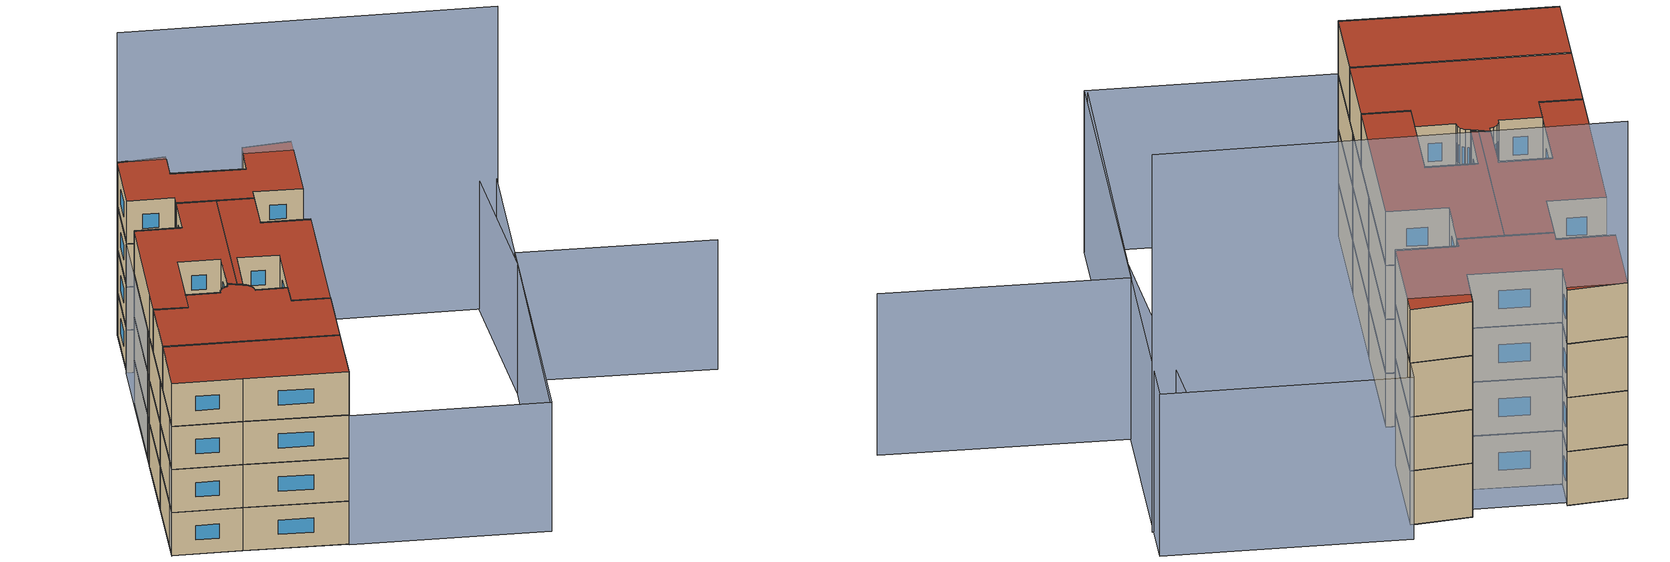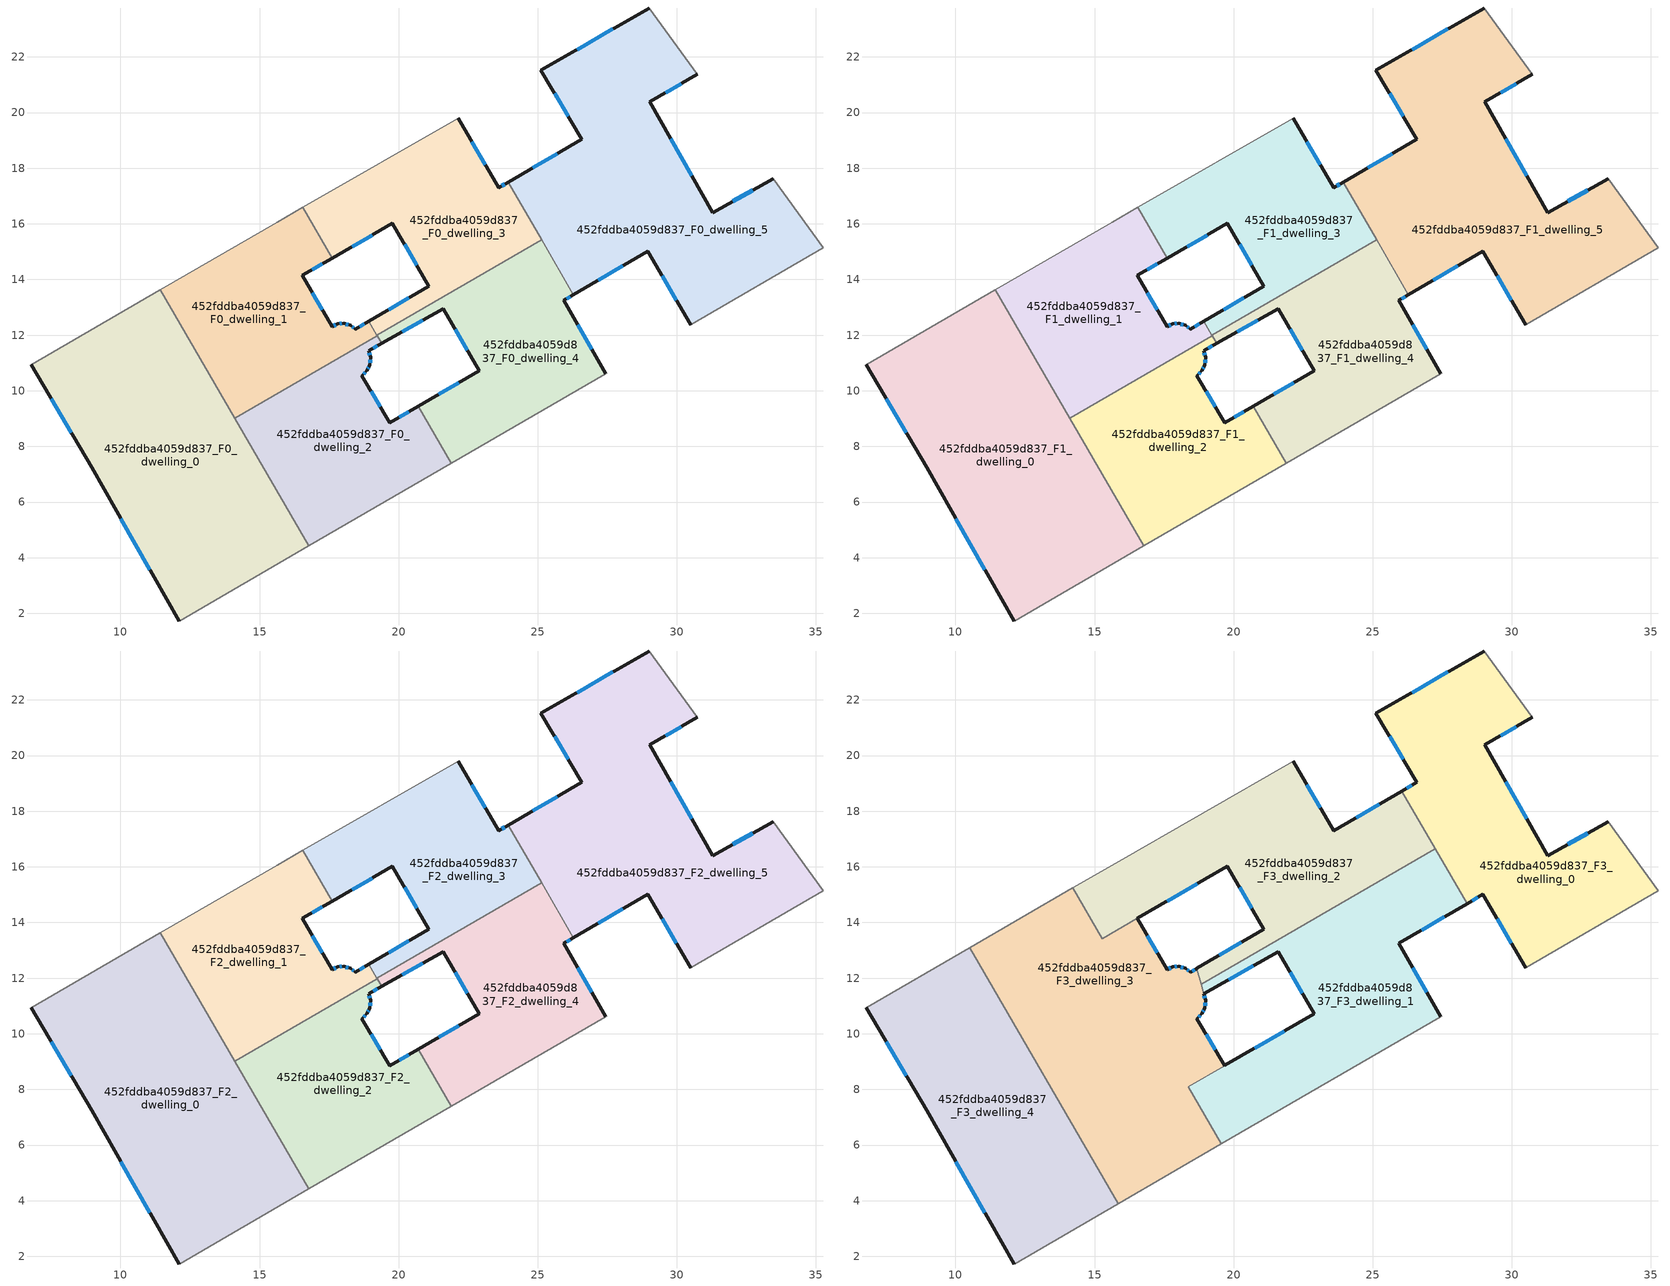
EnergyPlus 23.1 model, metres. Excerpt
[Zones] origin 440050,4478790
452fddba4059d837_F0_dwelling_0
 floor ground (EU_floor_Construction): 16.77,4.43 11.44,13.63 6.79,10.93 8.96,7.25 12.11,1.72 z0
 wall outside (EU_wall_Construction): 12.11,1.72 8.96,7.25 6.79,10.93 z0:3
 wall adiabatic (EU_wall_Construction): 16.77,4.43 12.11,1.72 / 6.79,10.93 11.44,13.63 z0:3
 wall to 452fddba4059d837_F0_dwelling_1 (EU_wall_Construction): 11.44,13.63 14.12,9.01 z0:3
 wall to 452fddba4059d837_F0_dwelling_2 (EU_wall_Construction): 14.12,9.01 16.77,4.43 z0:3
 window (EU_Window_Construction): 11.06,3.57 10.01,5.41 / 8.24,8.49 7.52,9.7 z1:2
452fddba4059d837_F0_dwelling_1
 floor ground (EU_floor_Construction): 19.23,11.98 18.93,12.5 18.44,12.21 18.27,12.35 18.03,12.42 17.81,12.41 17.61,12.3 16.53,14.14 17.61,14.77 16.56,16.59 15.63,16.06 11.44,13.63 14.12,9.01 z0
 wall outside (EU_wall_Construction): 17.61,14.77 16.53,14.14 17.61,12.3 17.81,12.41 18.03,12.42 18.27,12.35 18.44,12.21 18.93,12.5 z0:3
 wall adiabatic (EU_wall_Construction): 11.44,13.63 15.63,16.06 16.56,16.59 z0:3
 wall to 452fddba4059d837_F0_dwelling_3 (EU_wall_Construction): 16.56,16.59 17.61,14.77 / 18.93,12.5 19.22,12 z0:3
 wall to 452fddba4059d837_F0_dwelling_2 (EU_wall_Construction): 19.23,11.98 14.12,9.01 z0:3
 wall to 452fddba4059d837_F0_dwelling_4 (EU_wall_Construction): 19.22,12 19.23,11.98 z0:3
 window (EU_Window_Construction): 17.68,12.34 17.74,12.38 / 17.88,12.42 17.95,12.42 / 18.11,12.4 18.19,12.38 / 18.33,12.3 18.38,12.26 / 18.6,12.3 18.77,12.4 / 17.25,14.56 16.89,14.35 / 16.89,13.53 17.25,12.92 z1:2
452fddba4059d837_F0_dwelling_2
 floor ground (EU_floor_Construction): 21.89,7.39 20.7,9.44 19.68,8.86 18.68,10.54 18.85,10.72 18.96,10.92 18.99,11.2 18.93,11.44 19.39,11.7 19.23,11.98 14.12,9.01 16.77,4.43 z0
 wall outside (EU_wall_Construction): 19.39,11.7 18.93,11.44 18.99,11.2 18.96,10.92 18.85,10.72 18.68,10.54 19.68,8.86 20.7,9.44 z0:3
 wall to 452fddba4059d837_F0_dwelling_4 (EU_wall_Construction): 20.7,9.44 21.89,7.39 / 19.23,11.98 19.39,11.7 z0:3
 wall adiabatic (EU_wall_Construction): 21.89,7.39 16.77,4.43 z0:3
 window (EU_Window_Construction): 18.98,11.11 18.97,11.01 / 18.93,10.85 18.89,10.78 / 18.79,10.66 18.74,10.6 / 19.01,9.98 19.34,9.42 / 20.02,9.05 20.36,9.25 / 19.23,11.61 19.08,11.53 / 18.95,11.36 18.97,11.28 z1:2
452fddba4059d837_F0_dwelling_3
 floor ground (EU_floor_Construction): 25.14,15.42 23.94,17.5 23.59,17.29 22.14,19.79 16.56,16.59 17.61,14.77 19.78,16.01 21.09,13.76 18.93,12.5 19.22,12 z0
 wall outside (EU_wall_Construction): 18.93,12.5 21.09,13.76 19.78,16.01 17.61,14.77 / 22.14,19.79 23.59,17.29 23.94,17.5 z0:3
 wall to 452fddba4059d837_F0_dwelling_4 (EU_wall_Construction): 25.14,15.42 19.22,12 z0:3
 wall adiabatic (EU_wall_Construction): 16.56,16.59 22.14,19.79 z0:3
 wall to 452fddba4059d837_F0_dwelling_5 (EU_wall_Construction): 23.94,17.5 25.14,15.42 z0:3
 window (EU_Window_Construction): 19.65,12.92 20.37,13.34 / 20.65,14.52 20.22,15.26 / 19.05,15.6 18.34,15.18 / 22.62,18.96 23.11,18.13 / 23.71,17.36 23.82,17.43 z1:2
452fddba4059d837_F0_dwelling_4
 floor ground (EU_floor_Construction): 27.44,10.62 25.94,13.25 26.28,13.45 25.14,15.42 19.22,12 19.39,11.7 21.6,12.95 22.91,10.72 20.7,9.44 21.89,7.39 z0
 wall outside (EU_wall_Construction): 20.7,9.44 22.91,10.72 21.6,12.95 19.39,11.7 / 26.28,13.45 25.94,13.25 27.44,10.62 z0:3
 wall adiabatic (EU_wall_Construction): 27.44,10.62 21.89,7.39 z0:3
 wall to 452fddba4059d837_F0_dwelling_5 (EU_wall_Construction): 25.14,15.42 26.28,13.45 z0:3
 window (EU_Window_Construction): 21.44,9.87 22.17,10.29 / 22.47,11.46 22.04,12.2 / 20.86,12.53 20.13,12.12 / 26.17,13.38 26.05,13.31 / 26.44,12.37 26.94,11.49 z1:2
452fddba4059d837_F0_dwelling_5
 floor ground (EU_floor_Construction): 35.27,15.15 33.46,17.62 31.29,16.4 29.03,20.38 30.73,21.37 29,23.76 25.11,21.51 26.58,19.04 23.94,17.5 26.28,13.45 28.96,15.01 30.49,12.38 z0
 wall outside (EU_wall_Construction): 30.73,21.37 29.03,20.38 31.29,16.4 33.46,17.62 / 30.49,12.38 28.96,15.01 26.28,13.45 / 23.94,17.5 26.58,19.04 25.11,21.51 29,23.76 z0:3
 wall adiabatic (EU_wall_Construction): 33.46,17.62 35.27,15.15 30.49,12.38 / 29,23.76 30.73,21.37 z0:3
 window (EU_Window_Construction): 30.16,21.04 29.6,20.71 / 29.78,19.05 30.53,17.73 / 32.01,16.81 32.73,17.21 / 29.98,13.26 29.47,14.13 / 28.06,14.49 27.18,13.97 / 24.82,18.01 25.7,18.52 / 26.09,19.86 25.6,20.68 / 26.41,22.26 27.7,23.01 z1:2
452fddba4059d837_F1_dwelling_0
 floor to 452fddba4059d837_F0_dwelling_0 (EU_floor_Construction): 16.77,4.43 11.44,13.63 6.79,10.93 8.96,7.25 12.11,1.72 z3
 wall outside (EU_wall_Construction): 12.11,1.72 8.96,7.25 6.79,10.93 z3:6
 wall adiabatic (EU_wall_Construction): 16.77,4.43 12.11,1.72 / 6.79,10.93 11.44,13.63 z3:6
 wall to 452fddba4059d837_F1_dwelling_1 (EU_wall_Construction): 11.44,13.63 14.12,9.01 z3:6
 wall to 452fddba4059d837_F1_dwelling_2 (EU_wall_Construction): 14.12,9.01 16.77,4.43 z3:6
 window (EU_Window_Construction): 11.06,3.57 10.01,5.41 / 8.24,8.49 7.52,9.7 z4:5
452fddba4059d837_F1_dwelling_1
 floor to 452fddba4059d837_F0_dwelling_1 (EU_floor_Construction): 19.23,11.98 18.93,12.5 18.44,12.21 18.27,12.35 18.03,12.42 17.81,12.41 17.61,12.3 16.53,14.14 17.61,14.77 16.56,16.59 15.63,16.06 11.44,13.63 14.12,9.01 z3
 wall outside (EU_wall_Construction): 17.61,14.77 16.53,14.14 17.61,12.3 17.81,12.41 18.03,12.42 18.27,12.35 18.44,12.21 18.93,12.5 z3:6
 wall adiabatic (EU_wall_Construction): 11.44,13.63 15.63,16.06 16.56,16.59 z3:6
 wall to 452fddba4059d837_F1_dwelling_3 (EU_wall_Construction): 16.56,16.59 17.61,14.77 / 18.93,12.5 19.22,12 z3:6
 wall to 452fddba4059d837_F1_dwelling_2 (EU_wall_Construction): 19.23,11.98 14.12,9.01 z3:6
 wall to 452fddba4059d837_F1_dwelling_4 (EU_wall_Construction): 19.22,12 19.23,11.98 z3:6
 window (EU_Window_Construction): 17.68,12.34 17.74,12.38 / 17.88,12.42 17.95,12.42 / 18.11,12.4 18.19,12.38 / 18.33,12.3 18.38,12.26 / 18.6,12.3 18.77,12.4 / 17.25,14.56 16.89,14.35 / 16.89,13.53 17.25,12.92 z4:5
452fddba4059d837_F1_dwelling_2
 floor to 452fddba4059d837_F0_dwelling_2 (EU_floor_Construction): 21.89,7.39 20.7,9.44 19.68,8.86 18.68,10.54 18.85,10.72 18.96,10.92 18.99,11.2 18.93,11.44 19.39,11.7 19.23,11.98 14.12,9.01 16.77,4.43 z3
 wall outside (EU_wall_Construction): 19.39,11.7 18.93,11.44 18.99,11.2 18.96,10.92 18.85,10.72 18.68,10.54 19.68,8.86 20.7,9.44 z3:6
 wall to 452fddba4059d837_F1_dwelling_4 (EU_wall_Construction): 20.7,9.44 21.89,7.39 / 19.23,11.98 19.39,11.7 z3:6
 wall adiabatic (EU_wall_Construction): 21.89,7.39 16.77,4.43 z3:6
 window (EU_Window_Construction): 18.98,11.11 18.97,11.01 / 18.93,10.85 18.89,10.78 / 18.79,10.66 18.74,10.6 / 19.01,9.98 19.34,9.42 / 20.02,9.05 20.36,9.25 / 19.23,11.61 19.08,11.53 / 18.95,11.36 18.97,11.28 z4:5
452fddba4059d837_F1_dwelling_3
 floor to 452fddba4059d837_F0_dwelling_3 (EU_floor_Construction): 25.14,15.42 23.94,17.5 23.59,17.29 22.14,19.79 16.56,16.59 17.61,14.77 19.78,16.01 21.09,13.76 18.93,12.5 19.22,12 z3
 wall outside (EU_wall_Construction): 18.93,12.5 21.09,13.76 19.78,16.01 17.61,14.77 / 22.14,19.79 23.59,17.29 23.94,17.5 z3:6
 wall to 452fddba4059d837_F1_dwelling_4 (EU_wall_Construction): 25.14,15.42 19.22,12 z3:6
 wall adiabatic (EU_wall_Construction): 16.56,16.59 22.14,19.79 z3:6
 wall to 452fddba4059d837_F1_dwelling_5 (EU_wall_Construction): 23.94,17.5 25.14,15.42 z3:6
 window (EU_Window_Construction): 19.65,12.92 20.37,13.34 / 20.65,14.52 20.22,15.26 / 19.05,15.6 18.34,15.18 / 22.62,18.96 23.11,18.13 / 23.71,17.36 23.82,17.43 z4:5
452fddba4059d837_F1_dwelling_4
 floor to 452fddba4059d837_F0_dwelling_4 (EU_floor_Construction): 27.44,10.62 25.94,13.25 26.28,13.45 25.14,15.42 19.22,12 19.39,11.7 21.6,12.95 22.91,10.72 20.7,9.44 21.89,7.39 z3
 wall outside (EU_wall_Construction): 20.7,9.44 22.91,10.72 21.6,12.95 19.39,11.7 / 26.28,13.45 25.94,13.25 27.44,10.62 z3:6
 wall adiabatic (EU_wall_Construction): 27.44,10.62 21.89,7.39 z3:6
 wall to 452fddba4059d837_F1_dwelling_5 (EU_wall_Construction): 25.14,15.42 26.28,13.45 z3:6
 window (EU_Window_Construction): 21.44,9.87 22.17,10.29 / 22.47,11.46 22.04,12.2 / 20.86,12.53 20.13,12.12 / 26.17,13.38 26.05,13.31 / 26.44,12.37 26.94,11.49 z4:5
452fddba4059d837_F1_dwelling_5
 floor to 452fddba4059d837_F0_dwelling_5 (EU_floor_Construction): 35.27,15.15 33.46,17.62 31.29,16.4 29.03,20.38 30.73,21.37 29,23.76 25.11,21.51 26.58,19.04 23.94,17.5 26.28,13.45 28.96,15.01 30.49,12.38 z3
 wall outside (EU_wall_Construction): 30.73,21.37 29.03,20.38 31.29,16.4 33.46,17.62 / 30.49,12.38 28.96,15.01 26.28,13.45 / 23.94,17.5 26.58,19.04 25.11,21.51 29,23.76 z3:6
 wall adiabatic (EU_wall_Construction): 33.46,17.62 35.27,15.15 30.49,12.38 / 29,23.76 30.73,21.37 z3:6
 window (EU_Window_Construction): 30.16,21.04 29.6,20.71 / 29.78,19.05 30.53,17.73 / 32.01,16.81 32.73,17.21 / 29.98,13.26 29.47,14.13 / 28.06,14.49 27.18,13.97 / 24.82,18.01 25.7,18.52 / 26.09,19.86 25.6,20.68 / 26.41,22.26 27.7,23.01 z4:5
452fddba4059d837_F2_dwelling_0
 floor to 452fddba4059d837_F1_dwelling_0 (EU_floor_Construction): 16.77,4.43 11.44,13.63 6.79,10.93 8.96,7.25 12.11,1.72 z6
 wall outside (EU_wall_Construction): 12.11,1.72 8.96,7.25 6.79,10.93 z6:9
 wall adiabatic (EU_wall_Construction): 16.77,4.43 12.11,1.72 / 6.79,10.93 11.44,13.63 z6:9
 wall to 452fddba4059d837_F2_dwelling_1 (EU_wall_Construction): 11.44,13.63 14.12,9.01 z6:9
 wall to 452fddba4059d837_F2_dwelling_2 (EU_wall_Construction): 14.12,9.01 16.77,4.43 z6:9
 window (EU_Window_Construction): 11.06,3.57 10.01,5.41 / 8.24,8.49 7.52,9.7 z7:8
452fddba4059d837_F2_dwelling_1
 floor to 452fddba4059d837_F1_dwelling_1 (EU_floor_Construction): 19.23,11.98 18.93,12.5 18.44,12.21 18.27,12.35 18.03,12.42 17.81,12.41 17.61,12.3 16.53,14.14 17.61,14.77 16.56,16.59 15.63,16.06 11.44,13.63 14.12,9.01 z6
 wall outside (EU_wall_Construction): 17.61,14.77 16.53,14.14 17.61,12.3 17.81,12.41 18.03,12.42 18.27,12.35 18.44,12.21 18.93,12.5 z6:9
 wall adiabatic (EU_wall_Construction): 11.44,13.63 15.63,16.06 16.56,16.59 z6:9
 wall to 452fddba4059d837_F2_dwelling_3 (EU_wall_Construction): 16.56,16.59 17.61,14.77 / 18.93,12.5 19.22,12 z6:9
 wall to 452fddba4059d837_F2_dwelling_2 (EU_wall_Construction): 19.23,11.98 14.12,9.01 z6:9
 wall to 452fddba4059d837_F2_dwelling_4 (EU_wall_Construction): 19.22,12 19.23,11.98 z6:9
 window (EU_Window_Construction): 17.68,12.34 17.74,12.38 / 17.88,12.42 17.95,12.42 / 18.11,12.4 18.19,12.38 / 18.33,12.3 18.38,12.26 / 18.6,12.3 18.77,12.4 / 17.25,14.56 16.89,14.35 / 16.89,13.53 17.25,12.92 z7:8
452fddba4059d837_F2_dwelling_2
 floor to 452fddba4059d837_F1_dwelling_2 (EU_floor_Construction): 21.89,7.39 20.7,9.44 19.68,8.86 18.68,10.54 18.85,10.72 18.96,10.92 18.99,11.2 18.93,11.44 19.39,11.7 19.23,11.98 14.12,9.01 16.77,4.43 z6
 wall outside (EU_wall_Construction): 19.39,11.7 18.93,11.44 18.99,11.2 18.96,10.92 18.85,10.72 18.68,10.54 19.68,8.86 20.7,9.44 z6:9
 wall to 452fddba4059d837_F2_dwelling_4 (EU_wall_Construction): 20.7,9.44 21.89,7.39 / 19.23,11.98 19.39,11.7 z6:9
 wall adiabatic (EU_wall_Construction): 21.89,7.39 16.77,4.43 z6:9
 window (EU_Window_Construction): 18.98,11.11 18.97,11.01 / 18.93,10.85 18.89,10.78 / 18.79,10.66 18.74,10.6 / 19.01,9.98 19.34,9.42 / 20.02,9.05 20.36,9.25 / 19.23,11.61 19.08,11.53 / 18.95,11.36 18.97,11.28 z7:8
452fddba4059d837_F2_dwelling_3
 floor to 452fddba4059d837_F1_dwelling_3 (EU_floor_Construction): 25.14,15.42 23.94,17.5 23.59,17.29 22.14,19.79 16.56,16.59 17.61,14.77 19.78,16.01 21.09,13.76 18.93,12.5 19.22,12 z6
 wall outside (EU_wall_Construction): 18.93,12.5 21.09,13.76 19.78,16.01 17.61,14.77 / 22.14,19.79 23.59,17.29 23.94,17.5 z6:9
 wall to 452fddba4059d837_F2_dwelling_4 (EU_wall_Construction): 25.14,15.42 19.22,12 z6:9
 wall adiabatic (EU_wall_Construction): 16.56,16.59 22.14,19.79 z6:9
 wall to 452fddba4059d837_F2_dwelling_5 (EU_wall_Construction): 23.94,17.5 25.14,15.42 z6:9
 window (EU_Window_Construction): 19.65,12.92 20.37,13.34 / 20.65,14.52 20.22,15.26 / 19.05,15.6 18.34,15.18 / 22.62,18.96 23.11,18.13 / 23.71,17.36 23.82,17.43 z7:8
452fddba4059d837_F2_dwelling_4
 floor to 452fddba4059d837_F1_dwelling_4 (EU_floor_Construction): 27.44,10.62 25.94,13.25 26.28,13.45 25.14,15.42 19.22,12 19.39,11.7 21.6,12.95 22.91,10.72 20.7,9.44 21.89,7.39 z6
 wall outside (EU_wall_Construction): 20.7,9.44 22.91,10.72 21.6,12.95 19.39,11.7 / 26.28,13.45 25.94,13.25 27.44,10.62 z6:9
 wall adiabatic (EU_wall_Construction): 27.44,10.62 21.89,7.39 z6:9
 wall to 452fddba4059d837_F2_dwelling_5 (EU_wall_Construction): 25.14,15.42 26.28,13.45 z6:9
 window (EU_Window_Construction): 21.44,9.87 22.17,10.29 / 22.47,11.46 22.04,12.2 / 20.86,12.53 20.13,12.12 / 26.17,13.38 26.05,13.31 / 26.44,12.37 26.94,11.49 z7:8
452fddba4059d837_F2_dwelling_5
 floor to 452fddba4059d837_F1_dwelling_5 (EU_floor_Construction): 35.27,15.15 33.46,17.62 31.29,16.4 29.03,20.38 30.73,21.37 29,23.76 25.11,21.51 26.58,19.04 23.94,17.5 26.28,13.45 28.96,15.01 30.49,12.38 z6
 wall outside (EU_wall_Construction): 30.73,21.37 29.03,20.38 31.29,16.4 33.46,17.62 / 30.49,12.38 28.96,15.01 26.28,13.45 / 23.94,17.5 26.58,19.04 25.11,21.51 29,23.76 z6:9
 wall adiabatic (EU_wall_Construction): 33.46,17.62 35.27,15.15 30.49,12.38 / 29,23.76 30.73,21.37 z6:9
 window (EU_Window_Construction): 30.16,21.04 29.6,20.71 / 29.78,19.05 30.53,17.73 / 32.01,16.81 32.73,17.21 / 29.98,13.26 29.47,14.13 / 28.06,14.49 27.18,13.97 / 24.82,18.01 25.7,18.52 / 26.09,19.86 25.6,20.68 / 26.41,22.26 27.7,23.01 z7:8
452fddba4059d837_F3_dwelling_0
 floor to 452fddba4059d837_F2_dwelling_5 (EU_floor_Construction): 35.27,15.15 33.46,17.62 31.29,16.4 29.03,20.38 30.73,21.37 29,23.76 25.11,21.51 26.58,19.04 26.04,18.72 28.39,14.68 28.96,15.01 30.49,12.38 z9
 wall outside (EU_wall_Construction): 30.73,21.37 29.03,20.38 31.29,16.4 33.46,17.62 / 30.49,12.38 28.96,15.01 28.39,14.68 / 26.04,18.72 26.58,19.04 25.11,21.51 29,23.76 z9:12
 wall adiabatic (EU_wall_Construction): 29,23.76 30.73,21.37 / 33.46,17.62 35.27,15.15 30.49,12.38 z9:12
 wall to 452fddba4059d837_F3_dwelling_2 (EU_wall_Construction): 27.25,16.65 26.05,18.72 z9:12
 wall to 452fddba4059d837_F3_dwelling_1 (EU_wall_Construction): 28.39,14.68 27.25,16.65 z9:12
 window (EU_Window_Construction): 30.16,21.04 29.6,20.71 / 29.78,19.05 30.53,17.73 / 32.01,16.81 32.73,17.21 / 29.98,13.26 29.47,14.13 / 28.77,14.9 28.58,14.79 / 26.23,18.83 26.4,18.93 / 26.09,19.86 25.6,20.68 / 26.41,22.26 27.7,23.01 z10:11
 roof outside (EU_roof_Construction): 30.73,21.37 29.03,20.38 31.29,16.4 33.46,17.62 35.27,15.15 30.49,12.38 28.96,15.01 28.39,14.68 26.04,18.72 26.58,19.04 25.11,21.51 29,23.76 z12
452fddba4059d837_F3_dwelling_1
 floor to 452fddba4059d837_F2_dwelling_4 (EU_floor_Construction): 27.44,10.62 25.94,13.25 26.28,13.45 25.14,15.42 19.22,12 19.39,11.7 21.6,12.95 22.91,10.72 20.7,9.44 21.89,7.39 z9
 floor to 452fddba4059d837_F2_dwelling_3 (EU_floor_Construction): 25.14,15.42 25.14,15.43 19.22,12 z9
 floor to 452fddba4059d837_F2_dwelling_2 (EU_floor_Construction): 21.89,7.39 20.7,9.44 19.68,8.86 18.38,8.1 19.56,6.05 z9; 19.39,11.7 19.23,11.98 18.84,11.75 18.85,11.74 18.93,11.44 z9
 floor adiabatic (EU_floor_Construction): 25.14,15.43 18.84,11.78 18.93,11.44 18.85,11.74 18.84,11.75 19.23,11.98 19.39,11.7 19.22,12 z9
 floor to 452fddba4059d837_F2_dwelling_5 (EU_floor_Construction): 28.39,14.68 27.25,16.65 25.14,15.42 26.28,13.45 z9
 wall outside (EU_wall_Construction): 28.39,14.68 25.94,13.25 27.44,10.62 / 19.68,8.86 22.91,10.72 21.6,12.95 18.93,11.44 z9:12
 wall adiabatic (EU_wall_Construction): 27.44,10.62 19.56,6.05 z9:12
 wall to 452fddba4059d837_F3_dwelling_3 (EU_wall_Construction): 19.56,6.05 18.38,8.1 19.68,8.86 / 18.93,11.44 18.84,11.78 z9:12
 wall to 452fddba4059d837_F3_dwelling_2 (EU_wall_Construction): 18.84,11.78 27.25,16.65 z9:12
 window (EU_Window_Construction): 27.57,14.2 26.76,13.72 / 26.44,12.37 26.94,11.49 / 20.76,9.48 21.83,10.1 / 22.47,11.46 22.04,12.2 / 20.71,12.44 19.82,11.94 z10:11
 roof outside (EU_roof_Construction): 27.25,16.65 28.39,14.68 25.94,13.25 27.44,10.62 19.56,6.05 18.38,8.1 19.68,8.86 22.91,10.72 21.6,12.95 18.93,11.44 18.84,11.78 z12
452fddba4059d837_F3_dwelling_2
 floor to 452fddba4059d837_F2_dwelling_3 (EU_floor_Construction): 25.14,15.43 23.94,17.49 23.59,17.29 22.14,19.79 16.56,16.59 17.61,14.77 19.78,16.01 21.09,13.76 18.93,12.5 19.22,12 z9
 floor to 452fddba4059d837_F2_dwelling_5 (EU_floor_Construction): 27.25,16.65 26.04,18.72 23.94,17.49 25.14,15.43 z9
 floor to 452fddba4059d837_F2_dwelling_1 (EU_floor_Construction): 17.61,14.77 16.56,16.59 15.63,16.06 14.23,15.25 15.28,13.42 z9; 19.22,12 18.93,12.5 18.68,12.34 18.84,11.78 z9
 wall outside (EU_wall_Construction): 22.14,19.79 23.59,17.29 26.04,18.72 / 18.67,12.35 21.09,13.76 19.78,16.01 16.53,14.14 z9:12
 wall adiabatic (EU_wall_Construction): 14.22,15.25 15.63,16.06 22.14,19.79 z9:12
 wall to 452fddba4059d837_F3_dwelling_3 (EU_wall_Construction): 16.53,14.14 15.28,13.42 14.22,15.25 / 18.84,11.78 18.68,12.34 z9:12
 window (EU_Window_Construction): 22.62,18.96 23.11,18.13 / 24.41,17.77 25.23,18.24 / 19.48,12.82 20.28,13.29 / 20.65,14.52 20.22,15.26 / 18.69,15.39 17.62,14.77 z10:11
 roof outside (EU_roof_Construction): 26.04,18.72 27.25,16.65 18.84,11.78 18.67,12.35 21.09,13.76 19.78,16.01 15.28,13.42 14.22,15.25 15.63,16.06 22.14,19.79 23.59,17.29 z12
452fddba4059d837_F3_dwelling_3
 floor to 452fddba4059d837_F2_dwelling_1 (EU_floor_Construction): 18.84,11.75 18.68,12.34 18.44,12.21 18.27,12.35 18.03,12.42 17.81,12.41 17.61,12.3 16.53,14.14 15.28,13.42 14.23,15.25 11.44,13.63 14.12,9.01 z9
 floor to 452fddba4059d837_F2_dwelling_2 (EU_floor_Construction): 19.56,6.05 18.38,8.1 19.68,8.86 18.68,10.54 18.85,10.72 18.96,10.92 18.99,11.2 18.93,11.44 18.84,11.75 14.12,9.01 16.77,4.43 z9
 floor to 452fddba4059d837_F2_dwelling_0 (EU_floor_Construction): 16.77,4.43 11.44,13.63 10.51,13.09 15.84,3.89 z9
 wall outside (EU_wall_Construction): 16.53,14.14 17.61,12.3 17.81,12.41 18.03,12.42 18.27,12.35 18.44,12.21 18.68,12.34 / 18.93,11.44 18.99,11.2 18.96,10.92 18.85,10.72 18.68,10.54 19.68,8.86 z9:12; 19.68,8.85,12 19.68,8.86,9 19.68,8.85,9
 wall adiabatic (EU_wall_Construction): 19.56,6.04 15.84,3.89 / 10.51,13.09 14.22,15.25 z9:12; 19.56,6.04,12 19.56,6.05,9 19.56,6.04,9
 wall to 452fddba4059d837_F3_dwelling_4 (EU_wall_Construction): 15.84,3.89 10.51,13.09 z9:12
 window (EU_Window_Construction): 16.89,13.53 17.25,12.92 / 17.68,12.34 17.74,12.38 / 17.88,12.42 17.95,12.42 / 18.11,12.4 18.19,12.38 / 18.33,12.3 18.38,12.26 / 18.52,12.25 18.6,12.3 / 18.95,11.36 18.97,11.28 / 18.98,11.11 18.97,11.01 / 18.93,10.85 18.89,10.78 / 18.79,10.66 18.74,10.6 / 19.01,9.98 19.34,9.42 z10:11
 roof outside (EU_roof_Construction): 18.68,12.34 18.93,11.44 18.99,11.2 18.96,10.92 18.85,10.72 18.68,10.54 19.68,8.86 18.38,8.1 19.56,6.04 15.84,3.89 10.51,13.09 14.22,15.25 15.28,13.42 16.53,14.14 17.61,12.3 17.81,12.41 18.03,12.42 18.27,12.35 18.44,12.21 z12
452fddba4059d837_F3_dwelling_4
 floor to 452fddba4059d837_F2_dwelling_0 (EU_floor_Construction): 15.84,3.89 10.51,13.09 6.79,10.93 8.96,7.25 12.11,1.72 z9
 wall outside (EU_wall_Construction): 12.11,1.72 8.96,7.25 6.79,10.93 z9:12
 wall adiabatic (EU_wall_Construction): 6.79,10.93 10.51,13.09 / 15.84,3.89 12.11,1.72 z9:12
 window (EU_Window_Construction): 11.06,3.57 10.01,5.41 / 8.24,8.49 7.52,9.7 z10:11
 roof outside (EU_roof_Construction): 10.51,13.09 15.84,3.89 12.11,1.72 8.96,7.25 6.79,10.93 z12
shading: 18.15,-8.69 33.12,-0.15 / 33.12,-0.15 39.16,-10.73 / 31.9,-0.88 41.75,6.28 / 25.11,21.55 6.79,10.94 / 12.05,1.7 36.39,15.8 / 36.39,15.8 42.49,5.25 / 42.49,5.25 18.15,-8.84 / 18.15,-8.84 12.05,1.7 z0:9; 40.61,4.07 29,23.76 z0:21
[Building]
EU S2 Campaign: North Axis=0; Terrain=City; Solar Distribution=FullExterior
[Site:Location]
Madrid: Latitude=40.5; Longitude=-3.5; Time Zone=1; Elevation=609
[SizingPeriod:WeatherFileDays]
AnnualSizingPeriod: Begin Month=1; Begin Day of Month=1; End Month=12; End Day of Month=31; Day of Week for Start Day=Monday; Use Weather File Daylight Saving Period=No; Use Weather File Rain and Snow Indicators=No
[MATERIAL]
EU_InternalMass_Material: Roughness=MediumRough; Thickness=0.1; Conductivity=1; Density=1800; Specific Heat=900; Thermal Absorptance=0.9; Solar Absorptance=0.7; Visible Absorptance=0.7
[MATERIAL:NOMASS] Roughness=MediumRough; Thermal Absorptance=0.9; Solar Absorptance=0.7; Visible Absorptance=0.7
Name | Thermal Resistance
EU_wall_NoMass | 0.459673
EU_roof_NoMass | 0.495815
EU_floor_NoMass | 0.788942
[WINDOWMATERIAL:SIMPLEGLAZINGSYSTEM]
EU_Window_SimpleGlazing: UFactor=4.26103; Solar Heat Gain Coefficient=0.85; Visible Transmittance=0.85
[CONSTRUCTION]
EU_wall_Construction: EU_wall_NoMass
EU_roof_Construction: EU_roof_NoMass
EU_floor_Construction: EU_floor_NoMass
EU_InternalMass_Construction: EU_InternalMass_Material
EU_Window_Construction: EU_Window_SimpleGlazing
[ZONE] Type=1; Multiplier=1; Ceiling Height=autocalculate; Floor Area=autocalculate; Part of Total Floor Area=Yes
Name | Volume
452fddba4059d837_F0_dwelling_0; 452fddba4059d837_F1_dwelling_0; 452fddba4059d837_F2_dwelling_0 | 171.153
452fddba4059d837_F3_dwelling_0 | 136.926
452fddba4059d837_F0_dwelling_1; 452fddba4059d837_F1_dwelling_1; 452fddba4059d837_F2_dwelling_1 | 85.5806
452fddba4059d837_F3_dwelling_1 | 121.926
452fddba4059d837_F0_dwelling_2; 452fddba4059d837_F1_dwelling_2; 452fddba4059d837_F2_dwelling_2 | 85.5864
452fddba4059d837_F3_dwelling_2 | 120.715
452fddba4059d837_F0_dwelling_3; 452fddba4059d837_F1_dwelling_3; 452fddba4059d837_F2_dwelling_3 | 85.5769
452fddba4059d837_F3_dwelling_3 | 168.16
452fddba4059d837_F0_dwelling_4; 452fddba4059d837_F1_dwelling_4; 452fddba4059d837_F2_dwelling_4 | 85.571
452fddba4059d837_F3_dwelling_4 | 136.924
452fddba4059d837_F0_dwelling_5; 452fddba4059d837_F1_dwelling_5; 452fddba4059d837_F2_dwelling_5 | 171.154
[INTERNALMASS] Construction=EU_InternalMass_Construction
Name | Zone or ZoneList | Surface Area
452fddba4059d837_F0_dwelling_0_EU_InternalMass | 452fddba4059d837_F0_dwelling_0 | 57.0509
452fddba4059d837_F0_dwelling_1_EU_InternalMass | 452fddba4059d837_F0_dwelling_1 | 28.527
452fddba4059d837_F0_dwelling_2_EU_InternalMass | 452fddba4059d837_F0_dwelling_2 | 28.5293
452fddba4059d837_F0_dwelling_3_EU_InternalMass | 452fddba4059d837_F0_dwelling_3 | 28.526
452fddba4059d837_F0_dwelling_4_EU_InternalMass | 452fddba4059d837_F0_dwelling_4 | 28.5234
452fddba4059d837_F0_dwelling_5_EU_InternalMass | 452fddba4059d837_F0_dwelling_5 | 57.0514
452fddba4059d837_F1_dwelling_0_EU_InternalMass | 452fddba4059d837_F1_dwelling_0 | 57.0509
452fddba4059d837_F1_dwelling_1_EU_InternalMass | 452fddba4059d837_F1_dwelling_1 | 28.527
452fddba4059d837_F1_dwelling_2_EU_InternalMass | 452fddba4059d837_F1_dwelling_2 | 28.5293
452fddba4059d837_F1_dwelling_3_EU_InternalMass | 452fddba4059d837_F1_dwelling_3 | 28.526
452fddba4059d837_F1_dwelling_4_EU_InternalMass | 452fddba4059d837_F1_dwelling_4 | 28.5234
452fddba4059d837_F1_dwelling_5_EU_InternalMass | 452fddba4059d837_F1_dwelling_5 | 57.0514
452fddba4059d837_F2_dwelling_0_EU_InternalMass | 452fddba4059d837_F2_dwelling_0 | 57.0509
452fddba4059d837_F2_dwelling_1_EU_InternalMass | 452fddba4059d837_F2_dwelling_1 | 28.527
452fddba4059d837_F2_dwelling_2_EU_InternalMass | 452fddba4059d837_F2_dwelling_2 | 28.5293
452fddba4059d837_F2_dwelling_3_EU_InternalMass | 452fddba4059d837_F2_dwelling_3 | 28.526
452fddba4059d837_F2_dwelling_4_EU_InternalMass | 452fddba4059d837_F2_dwelling_4 | 28.5234
452fddba4059d837_F2_dwelling_5_EU_InternalMass | 452fddba4059d837_F2_dwelling_5 | 57.0514
452fddba4059d837_F3_dwelling_0_EU_InternalMass | 452fddba4059d837_F3_dwelling_0 | 45.6421
452fddba4059d837_F3_dwelling_1_EU_InternalMass | 452fddba4059d837_F3_dwelling_1 | 40.64
452fddba4059d837_F3_dwelling_2_EU_InternalMass | 452fddba4059d837_F3_dwelling_2 | 40.2378
452fddba4059d837_F3_dwelling_3_EU_InternalMass | 452fddba4059d837_F3_dwelling_3 | 56.0537
452fddba4059d837_F3_dwelling_4_EU_InternalMass | 452fddba4059d837_F3_dwelling_4 | 45.6415
[OTHEREQUIPMENT] Fuel Type=Electricity; Design Level Calculation Method=Watts/Area; Power per Zone Floor Area=1; Fraction Latent=0; Fraction Radiant=0; Fraction Lost=0; Carbon Dioxide Generation Rate=0; EndUse Subcategory=EU_Step8_InternalGains
Name | Zone or ZoneList or Space or SpaceList | Schedule
EU_Step8_InternalGain_452fddba4059d837_F0_dwelling_0_f000 | 452fddba4059d837_F0_dwelling_0 | EU_Step8_GainSchedule_452fddba4059d837_F0_dwelling_0_f000
EU_Step8_InternalGain_452fddba4059d837_F0_dwelling_1_f000 | 452fddba4059d837_F0_dwelling_1 | EU_Step8_GainSchedule_452fddba4059d837_F0_dwelling_1_f000
EU_Step8_InternalGain_452fddba4059d837_F0_dwelling_2_f000 | 452fddba4059d837_F0_dwelling_2 | EU_Step8_GainSchedule_452fddba4059d837_F0_dwelling_2_f000
EU_Step8_InternalGain_452fddba4059d837_F0_dwelling_3_f000 | 452fddba4059d837_F0_dwelling_3 | EU_Step8_GainSchedule_452fddba4059d837_F0_dwelling_3_f000
EU_Step8_InternalGain_452fddba4059d837_F0_dwelling_4_f000 | 452fddba4059d837_F0_dwelling_4 | EU_Step8_GainSchedule_452fddba4059d837_F0_dwelling_4_f000
EU_Step8_InternalGain_452fddba4059d837_F0_dwelling_5_f000 | 452fddba4059d837_F0_dwelling_5 | EU_Step8_GainSchedule_452fddba4059d837_F0_dwelling_5_f000
EU_Step8_InternalGain_452fddba4059d837_F1_dwelling_0_f000 | 452fddba4059d837_F1_dwelling_0 | EU_Step8_GainSchedule_452fddba4059d837_F1_dwelling_0_f000
EU_Step8_InternalGain_452fddba4059d837_F1_dwelling_1_f000 | 452fddba4059d837_F1_dwelling_1 | EU_Step8_GainSchedule_452fddba4059d837_F1_dwelling_1_f000
EU_Step8_InternalGain_452fddba4059d837_F1_dwelling_2_f000 | 452fddba4059d837_F1_dwelling_2 | EU_Step8_GainSchedule_452fddba4059d837_F1_dwelling_2_f000
EU_Step8_InternalGain_452fddba4059d837_F1_dwelling_3_f000 | 452fddba4059d837_F1_dwelling_3 | EU_Step8_GainSchedule_452fddba4059d837_F1_dwelling_3_f000
EU_Step8_InternalGain_452fddba4059d837_F1_dwelling_4_f000 | 452fddba4059d837_F1_dwelling_4 | EU_Step8_GainSchedule_452fddba4059d837_F1_dwelling_4_f000
EU_Step8_InternalGain_452fddba4059d837_F1_dwelling_5_f000 | 452fddba4059d837_F1_dwelling_5 | EU_Step8_GainSchedule_452fddba4059d837_F1_dwelling_5_f000
EU_Step8_InternalGain_452fddba4059d837_F2_dwelling_0_f000 | 452fddba4059d837_F2_dwelling_0 | EU_Step8_GainSchedule_452fddba4059d837_F2_dwelling_0_f000
EU_Step8_InternalGain_452fddba4059d837_F2_dwelling_1_f000 | 452fddba4059d837_F2_dwelling_1 | EU_Step8_GainSchedule_452fddba4059d837_F2_dwelling_1_f000
EU_Step8_InternalGain_452fddba4059d837_F2_dwelling_2_f000 | 452fddba4059d837_F2_dwelling_2 | EU_Step8_GainSchedule_452fddba4059d837_F2_dwelling_2_f000
EU_Step8_InternalGain_452fddba4059d837_F2_dwelling_3_f000 | 452fddba4059d837_F2_dwelling_3 | EU_Step8_GainSchedule_452fddba4059d837_F2_dwelling_3_f000
EU_Step8_InternalGain_452fddba4059d837_F2_dwelling_4_f000 | 452fddba4059d837_F2_dwelling_4 | EU_Step8_GainSchedule_452fddba4059d837_F2_dwelling_4_f000
EU_Step8_InternalGain_452fddba4059d837_F2_dwelling_5_f000 | 452fddba4059d837_F2_dwelling_5 | EU_Step8_GainSchedule_452fddba4059d837_F2_dwelling_5_f000
EU_Step8_InternalGain_452fddba4059d837_F3_dwelling_0_f000 | 452fddba4059d837_F3_dwelling_0 | EU_Step8_GainSchedule_452fddba4059d837_F3_dwelling_0_f000
EU_Step8_InternalGain_452fddba4059d837_F3_dwelling_1_f000 | 452fddba4059d837_F3_dwelling_1 | EU_Step8_GainSchedule_452fddba4059d837_F3_dwelling_1_f000
EU_Step8_InternalGain_452fddba4059d837_F3_dwelling_2_f000 | 452fddba4059d837_F3_dwelling_2 | EU_Step8_GainSchedule_452fddba4059d837_F3_dwelling_2_f000
EU_Step8_InternalGain_452fddba4059d837_F3_dwelling_3_f000 | 452fddba4059d837_F3_dwelling_3 | EU_Step8_GainSchedule_452fddba4059d837_F3_dwelling_3_f000
EU_Step8_InternalGain_452fddba4059d837_F3_dwelling_4_f000 | 452fddba4059d837_F3_dwelling_4 | EU_Step8_GainSchedule_452fddba4059d837_F3_dwelling_4_f000
[ZONEVENTILATION:DESIGNFLOWRATE] Schedule=EU_AlwaysOn; Design Flow Rate Calculation Method=AirChanges/Hour; Air Changes per Hour=0.719161; Ventilation Type=Natural; Fan Pressure Rise=0; Fan Total Efficiency=1; Constant Term Coefficient=1; Temperature Term Coefficient=0; Velocity Term Coefficient=0; Velocity Squared Term Coefficient=0; Minimum Indoor Temperature=-100; Maximum Indoor Temperature=100; Delta Temperature=-100; Minimum Outdoor Temperature=-100; Maximum Outdoor Temperature=100; Maximum Wind Speed=40
Name | Zone or ZoneList or Space or SpaceList
EU_ConstantAir_452fddba4059d837_F0_dwelling_0 | 452fddba4059d837_F0_dwelling_0
EU_ConstantAir_452fddba4059d837_F0_dwelling_1 | 452fddba4059d837_F0_dwelling_1
EU_ConstantAir_452fddba4059d837_F0_dwelling_2 | 452fddba4059d837_F0_dwelling_2
EU_ConstantAir_452fddba4059d837_F0_dwelling_3 | 452fddba4059d837_F0_dwelling_3
EU_ConstantAir_452fddba4059d837_F0_dwelling_4 | 452fddba4059d837_F0_dwelling_4
EU_ConstantAir_452fddba4059d837_F0_dwelling_5 | 452fddba4059d837_F0_dwelling_5
EU_ConstantAir_452fddba4059d837_F1_dwelling_0 | 452fddba4059d837_F1_dwelling_0
EU_ConstantAir_452fddba4059d837_F1_dwelling_1 | 452fddba4059d837_F1_dwelling_1
EU_ConstantAir_452fddba4059d837_F1_dwelling_2 | 452fddba4059d837_F1_dwelling_2
EU_ConstantAir_452fddba4059d837_F1_dwelling_3 | 452fddba4059d837_F1_dwelling_3
EU_ConstantAir_452fddba4059d837_F1_dwelling_4 | 452fddba4059d837_F1_dwelling_4
EU_ConstantAir_452fddba4059d837_F1_dwelling_5 | 452fddba4059d837_F1_dwelling_5
EU_ConstantAir_452fddba4059d837_F2_dwelling_0 | 452fddba4059d837_F2_dwelling_0
EU_ConstantAir_452fddba4059d837_F2_dwelling_1 | 452fddba4059d837_F2_dwelling_1
EU_ConstantAir_452fddba4059d837_F2_dwelling_2 | 452fddba4059d837_F2_dwelling_2
EU_ConstantAir_452fddba4059d837_F2_dwelling_3 | 452fddba4059d837_F2_dwelling_3
EU_ConstantAir_452fddba4059d837_F2_dwelling_4 | 452fddba4059d837_F2_dwelling_4
EU_ConstantAir_452fddba4059d837_F2_dwelling_5 | 452fddba4059d837_F2_dwelling_5
EU_ConstantAir_452fddba4059d837_F3_dwelling_0 | 452fddba4059d837_F3_dwelling_0
EU_ConstantAir_452fddba4059d837_F3_dwelling_1 | 452fddba4059d837_F3_dwelling_1
EU_ConstantAir_452fddba4059d837_F3_dwelling_2 | 452fddba4059d837_F3_dwelling_2
EU_ConstantAir_452fddba4059d837_F3_dwelling_3 | 452fddba4059d837_F3_dwelling_3
EU_ConstantAir_452fddba4059d837_F3_dwelling_4 | 452fddba4059d837_F3_dwelling_4
[HVACTEMPLATE:THERMOSTAT] Constant Heating Setpoint=20; Constant Cooling Setpoint=50
EU_HeatOnly_452fddba4059d837_F0_dwelling_0; EU_HeatOnly_452fddba4059d837_F0_dwelling_1; EU_HeatOnly_452fddba4059d837_F0_dwelling_2; EU_HeatOnly_452fddba4059d837_F0_dwelling_3; EU_HeatOnly_452fddba4059d837_F0_dwelling_4; EU_HeatOnly_452fddba4059d837_F0_dwelling_5; EU_HeatOnly_452fddba4059d837_F1_dwelling_0; EU_HeatOnly_452fddba4059d837_F1_dwelling_1; EU_HeatOnly_452fddba4059d837_F1_dwelling_2; EU_HeatOnly_452fddba4059d837_F1_dwelling_3; EU_HeatOnly_452fddba4059d837_F1_dwelling_4; EU_HeatOnly_452fddba4059d837_F1_dwelling_5; EU_HeatOnly_452fddba4059d837_F2_dwelling_0; EU_HeatOnly_452fddba4059d837_F2_dwelling_1; EU_HeatOnly_452fddba4059d837_F2_dwelling_2; EU_HeatOnly_452fddba4059d837_F2_dwelling_3; EU_HeatOnly_452fddba4059d837_F2_dwelling_4; EU_HeatOnly_452fddba4059d837_F2_dwelling_5; EU_HeatOnly_452fddba4059d837_F3_dwelling_0; EU_HeatOnly_452fddba4059d837_F3_dwelling_1; EU_HeatOnly_452fddba4059d837_F3_dwelling_2; EU_HeatOnly_452fddba4059d837_F3_dwelling_3; EU_HeatOnly_452fddba4059d837_F3_dwelling_4
[HVACTEMPLATE:ZONE:IDEALLOADSAIRSYSTEM] System Availability Schedule=EU_AlwaysOn; Maximum Heating Supply Air Temperature=50; Minimum Cooling Supply Air Temperature=13; Maximum Heating Supply Air Humidity Ratio=0.0156; Minimum Cooling Supply Air Humidity Ratio=0.0077; Heating Limit=NoLimit; Cooling Limit=NoLimit; Heating Availability Schedule=EU_AlwaysOn; Cooling Availability Schedule=EU_CoolingOff; Dehumidification Control Type=ConstantSensibleHeatRatio; Cooling Sensible Heat Ratio=0.7; Dehumidification Setpoint=60; Humidification Control Type=None; Humidification Setpoint=30; Outdoor Air Method=None; Outdoor Air Flow Rate per Person=0.00944; Outdoor Air Flow Rate per Zone Floor Area=0; Outdoor Air Flow Rate per Zone=0; Demand Controlled Ventilation Type=None; Outdoor Air Economizer Type=NoEconomizer; Heat Recovery Type=None; Sensible Heat Recovery Effectiveness=0.7; Latent Heat Recovery Effectiveness=0.65
Name | Template Thermostat
452fddba4059d837_F0_dwelling_0 | EU_HeatOnly_452fddba4059d837_F0_dwelling_0
452fddba4059d837_F0_dwelling_1 | EU_HeatOnly_452fddba4059d837_F0_dwelling_1
452fddba4059d837_F0_dwelling_2 | EU_HeatOnly_452fddba4059d837_F0_dwelling_2
452fddba4059d837_F0_dwelling_3 | EU_HeatOnly_452fddba4059d837_F0_dwelling_3
452fddba4059d837_F0_dwelling_4 | EU_HeatOnly_452fddba4059d837_F0_dwelling_4
452fddba4059d837_F0_dwelling_5 | EU_HeatOnly_452fddba4059d837_F0_dwelling_5
452fddba4059d837_F1_dwelling_0 | EU_HeatOnly_452fddba4059d837_F1_dwelling_0
452fddba4059d837_F1_dwelling_1 | EU_HeatOnly_452fddba4059d837_F1_dwelling_1
452fddba4059d837_F1_dwelling_2 | EU_HeatOnly_452fddba4059d837_F1_dwelling_2
452fddba4059d837_F1_dwelling_3 | EU_HeatOnly_452fddba4059d837_F1_dwelling_3
452fddba4059d837_F1_dwelling_4 | EU_HeatOnly_452fddba4059d837_F1_dwelling_4
452fddba4059d837_F1_dwelling_5 | EU_HeatOnly_452fddba4059d837_F1_dwelling_5
452fddba4059d837_F2_dwelling_0 | EU_HeatOnly_452fddba4059d837_F2_dwelling_0
452fddba4059d837_F2_dwelling_1 | EU_HeatOnly_452fddba4059d837_F2_dwelling_1
452fddba4059d837_F2_dwelling_2 | EU_HeatOnly_452fddba4059d837_F2_dwelling_2
452fddba4059d837_F2_dwelling_3 | EU_HeatOnly_452fddba4059d837_F2_dwelling_3
452fddba4059d837_F2_dwelling_4 | EU_HeatOnly_452fddba4059d837_F2_dwelling_4
452fddba4059d837_F2_dwelling_5 | EU_HeatOnly_452fddba4059d837_F2_dwelling_5
452fddba4059d837_F3_dwelling_0 | EU_HeatOnly_452fddba4059d837_F3_dwelling_0
452fddba4059d837_F3_dwelling_1 | EU_HeatOnly_452fddba4059d837_F3_dwelling_1
452fddba4059d837_F3_dwelling_2 | EU_HeatOnly_452fddba4059d837_F3_dwelling_2
452fddba4059d837_F3_dwelling_3 | EU_HeatOnly_452fddba4059d837_F3_dwelling_3
452fddba4059d837_F3_dwelling_4 | EU_HeatOnly_452fddba4059d837_F3_dwelling_4
[SIZING:ZONE] Zone Cooling Design Supply Air Temperature Input Method=SupplyAirTemperature; Zone Cooling Design Supply Air Temperature=13; Zone Heating Design Supply Air Temperature Input Method=SupplyAirTemperature; Zone Heating Design Supply Air Temperature=50; Zone Cooling Design Supply Air Humidity Ratio=0.008; Zone Heating Design Supply Air Humidity Ratio=0.008; Cooling Design Air Flow Method=DesignDay; Cooling Design Air Flow Rate=0; Cooling Minimum Air Flow per Zone Floor Area=0.000762; Cooling Minimum Air Flow=0; Cooling Minimum Air Flow Fraction=0.2; Heating Design Air Flow Method=DesignDay; Heating Design Air Flow Rate=0; Heating Maximum Air Flow per Zone Floor Area=0.002032; Heating Maximum Air Flow=0.141576; Heating Maximum Air Flow Fraction=0.3; Account for Dedicated Outdoor Air System=No; Dedicated Outdoor Air System Control Strategy=NeutralSupplyAir; Dedicated Outdoor Air Low Setpoint Temperature for Design=autosize; Dedicated Outdoor Air High Setpoint Temperature for Design=autosize; Zone Load Sizing Method=Sensible Load Only No Latent Load; Zone Latent Cooling Design Supply Air Humidity Ratio Input Method=HumidityRatioDifference; Zone Cooling Design Supply Air Humidity Ratio Difference=0.005; Zone Latent Heating Design Supply Air Humidity Ratio Input Method=HumidityRatioDifference; Zone Humidification Design Supply Air Humidity Ratio Difference=0.005
452fddba4059d837_F0_dwelling_0; 452fddba4059d837_F0_dwelling_1; 452fddba4059d837_F0_dwelling_2; 452fddba4059d837_F0_dwelling_3; 452fddba4059d837_F0_dwelling_4; 452fddba4059d837_F0_dwelling_5; 452fddba4059d837_F1_dwelling_0; 452fddba4059d837_F1_dwelling_1; 452fddba4059d837_F1_dwelling_2; 452fddba4059d837_F1_dwelling_3; 452fddba4059d837_F1_dwelling_4; 452fddba4059d837_F1_dwelling_5; 452fddba4059d837_F2_dwelling_0; 452fddba4059d837_F2_dwelling_1; 452fddba4059d837_F2_dwelling_2; 452fddba4059d837_F2_dwelling_3; 452fddba4059d837_F2_dwelling_4; 452fddba4059d837_F2_dwelling_5; 452fddba4059d837_F3_dwelling_0; 452fddba4059d837_F3_dwelling_1; 452fddba4059d837_F3_dwelling_2; 452fddba4059d837_F3_dwelling_3; 452fddba4059d837_F3_dwelling_4
[SCHEDULE:CONSTANT]
Name | Hourly Value
EU_AlwaysOn | 1
EU_CoolingOff | 0
[SCHEDULE:FILE] Column Number=1; Rows to Skip at Top=0; Number of Hours of Data=8760; Column Separator=Comma; Interpolate to Timestep=No; Minutes per Item=60; Adjust Schedule for Daylight Savings=Yes
Name | File
EU_Step8_GainSchedule_452fddba4059d837_F0_dwelling_0_f000 | ../../schedules/452fddba4059d837/452fddba4059d837_F0_dwelling_0_f000_gain.csv
EU_Step8_GainSchedule_452fddba4059d837_F0_dwelling_1_f000 | ../../schedules/452fddba4059d837/452fddba4059d837_F0_dwelling_1_f000_gain.csv
EU_Step8_GainSchedule_452fddba4059d837_F0_dwelling_2_f000 | ../../schedules/452fddba4059d837/452fddba4059d837_F0_dwelling_2_f000_gain.csv
EU_Step8_GainSchedule_452fddba4059d837_F0_dwelling_3_f000 | ../../schedules/452fddba4059d837/452fddba4059d837_F0_dwelling_3_f000_gain.csv
EU_Step8_GainSchedule_452fddba4059d837_F0_dwelling_4_f000 | ../../schedules/452fddba4059d837/452fddba4059d837_F0_dwelling_4_f000_gain.csv
EU_Step8_GainSchedule_452fddba4059d837_F0_dwelling_5_f000 | ../../schedules/452fddba4059d837/452fddba4059d837_F0_dwelling_5_f000_gain.csv
EU_Step8_GainSchedule_452fddba4059d837_F1_dwelling_0_f000 | ../../schedules/452fddba4059d837/452fddba4059d837_F1_dwelling_0_f000_gain.csv
EU_Step8_GainSchedule_452fddba4059d837_F1_dwelling_1_f000 | ../../schedules/452fddba4059d837/452fddba4059d837_F1_dwelling_1_f000_gain.csv
EU_Step8_GainSchedule_452fddba4059d837_F1_dwelling_2_f000 | ../../schedules/452fddba4059d837/452fddba4059d837_F1_dwelling_2_f000_gain.csv
EU_Step8_GainSchedule_452fddba4059d837_F1_dwelling_3_f000 | ../../schedules/452fddba4059d837/452fddba4059d837_F1_dwelling_3_f000_gain.csv
EU_Step8_GainSchedule_452fddba4059d837_F1_dwelling_4_f000 | ../../schedules/452fddba4059d837/452fddba4059d837_F1_dwelling_4_f000_gain.csv
EU_Step8_GainSchedule_452fddba4059d837_F1_dwelling_5_f000 | ../../schedules/452fddba4059d837/452fddba4059d837_F1_dwelling_5_f000_gain.csv
EU_Step8_GainSchedule_452fddba4059d837_F2_dwelling_0_f000 | ../../schedules/452fddba4059d837/452fddba4059d837_F2_dwelling_0_f000_gain.csv
EU_Step8_GainSchedule_452fddba4059d837_F2_dwelling_1_f000 | ../../schedules/452fddba4059d837/452fddba4059d837_F2_dwelling_1_f000_gain.csv
EU_Step8_GainSchedule_452fddba4059d837_F2_dwelling_2_f000 | ../../schedules/452fddba4059d837/452fddba4059d837_F2_dwelling_2_f000_gain.csv
EU_Step8_GainSchedule_452fddba4059d837_F2_dwelling_3_f000 | ../../schedules/452fddba4059d837/452fddba4059d837_F2_dwelling_3_f000_gain.csv
EU_Step8_GainSchedule_452fddba4059d837_F2_dwelling_4_f000 | ../../schedules/452fddba4059d837/452fddba4059d837_F2_dwelling_4_f000_gain.csv
EU_Step8_GainSchedule_452fddba4059d837_F2_dwelling_5_f000 | ../../schedules/452fddba4059d837/452fddba4059d837_F2_dwelling_5_f000_gain.csv
EU_Step8_GainSchedule_452fddba4059d837_F3_dwelling_0_f000 | ../../schedules/452fddba4059d837/452fddba4059d837_F3_dwelling_0_f000_gain.csv
EU_Step8_GainSchedule_452fddba4059d837_F3_dwelling_1_f000 | ../../schedules/452fddba4059d837/452fddba4059d837_F3_dwelling_1_f000_gain.csv
EU_Step8_GainSchedule_452fddba4059d837_F3_dwelling_2_f000 | ../../schedules/452fddba4059d837/452fddba4059d837_F3_dwelling_2_f000_gain.csv
EU_Step8_GainSchedule_452fddba4059d837_F3_dwelling_3_f000 | ../../schedules/452fddba4059d837/452fddba4059d837_F3_dwelling_3_f000_gain.csv
EU_Step8_GainSchedule_452fddba4059d837_F3_dwelling_4_f000 | ../../schedules/452fddba4059d837/452fddba4059d837_F3_dwelling_4_f000_gain.csv
